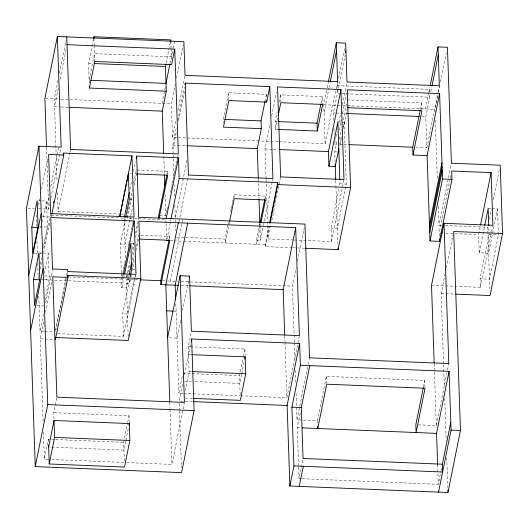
<?xml version="1.0" encoding="UTF-8"?>
<svg xmlns="http://www.w3.org/2000/svg" width="529" height="529" viewBox="0 0 529 529"><rect width="100%" height="100%" fill="white"/><g stroke="black" fill="none" stroke-linecap="round" stroke-linejoin="round"><path stroke-width="0.4" stroke-dasharray="2.65 1.98" d="M57.998 80.382L54.262 98.903L57.079 181.791M59.46 73.128L66.118 40.105M58.263 88.191L54.527 106.713L60.28 106.951M60.048 79.33L66.059 49.528M36.428 214.827L36.441 226.313M38.379 205.159L39.682 198.719M41.626 189.051L47.636 159.249M42.32 222.008L46.545 201.06L41.851 200.868M46.288 209.061L48.886 196.173M50.837 186.506L58.792 147.036M38.352 208.73L48.635 209.153L49.607 204.32M50.91 197.879L60.98 147.935M43.695 245.621L47.431 227.093L46.545 201.06M40.396 264.388L41.692 257.94M43.642 248.273L50.625 213.637M38.419 278.763L39.067 275.536M40.363 269.096L41.665 262.649M43.616 252.988L49.627 223.178M42.479 216.698L51.247 217.062L51.736 214.642M44.264 273.46L48.324 253.318L43.629 253.127M120.784 214.066L58.091 211.494L69.947 152.689M70.112 151.889L70.595 149.469M89.256 83.364L88.574 63.315L91.821 47.207M91.986 46.4L93.448 39.153M89.15 80.236L94.512 53.654L171.356 56.815M44.985 300.293L49.21 279.352L48.324 253.318M43.993 331.174L40.006 331.009L43.576 313.294M45.692 302.819L52.51 268.99M43.074 421.263L40.27 338.825L43.682 321.903M45.633 312.242L52.126 280.02M55.472 330.023L66.191 276.859M66.356 276.052L67.004 272.832M55.704 331.167L66.423 278.009M67.071 274.782L67.719 271.562M48.483 459.357L44.37 459.185L48.384 439.249L50.844 439.348M53.958 418.915L53.746 412.666L56.715 397.94M130.002 189.177L131.622 181.057M133.572 171.389L135.523 161.722M121.32 272.561L120.347 244.014L125.545 218.232M127.549 213.537L128.197 210.311M128.362 209.51L132.257 190.176M133.718 182.928L136.317 170.04L167.62 171.323L167.7 173.671M166.053 223.02L165.941 219.826L127.522 218.246L132.23 194.884M134.181 185.223L136.449 173.942M129.916 220.038L125.042 244.206L120.347 244.014M130.074 219.231L130.564 216.817M130.729 216.011L132.839 205.543M68.38 276.905L121.538 279.087L122.675 273.453M122.84 272.647L123.33 270.226M123.488 269.426L123.978 267.006M124.136 266.199L124.626 263.786M124.791 262.979L125.274 260.566M128.197 246.064L128.686 243.644M128.851 242.844L129.989 237.204M130.147 236.397L130.637 233.983M130.795 233.177L131.285 230.756M131.45 229.956L131.933 227.536M132.098 226.729L132.587 224.316M132.746 223.509L133.235 221.096M133.394 220.289L134.049 217.069M128.64 277.5L126.53 287.968L121.835 287.776L121.677 282.995L122.807 277.355M122.973 276.548L123.297 274.941M166.073 63.255L170.292 42.313M121.835 287.776L124.434 274.888M126.722 276.865L127.37 273.645M127.535 272.838L130.299 259.144M132.243 249.476L133.546 243.036M135.497 233.368L138.578 218.067M161.98 103.334L164.552 90.571M164.711 89.778L165.352 86.584M170.06 63.255L172.917 49.058M173.076 48.284L174.484 41.308M128.183 336.477L126.371 283.187L127.502 277.546M127.668 276.74L127.992 275.133M128.64 271.913L130.266 263.852M132.217 254.191L134.168 244.524M135.629 237.276L138.228 224.389M128.805 276.693L129.129 275.08M132.217 259.779L134.168 250.111M129.969 276.998L130.293 275.391M132.243 265.723L134.194 256.056M136.145 246.388L138.419 235.114L169.716 236.397L169.796 238.744M57.681 333.687L123.488 336.391L122.721 313.809L130.028 277.56M130.194 276.76L130.518 275.146M126.371 283.187L129.618 283.319L130.756 277.679M130.914 276.879L131.238 275.265M132.217 270.431L132.7 268.018M132.865 267.211L134.161 260.764M136.277 250.296L138.552 239.015M134.723 277.751L127.416 314.001L122.721 313.809M134.888 276.951L135.212 275.338M123.488 336.391L135.345 277.593M135.51 276.786L135.834 275.173M278.095 141.699L172.514 137.361L171.37 103.717L175.264 84.389M176.567 77.942L183.226 44.919M172.514 137.361L175.926 120.447M177.87 110.779L185.018 75.343M173.076 153.992L172.778 145.138L176.514 126.616M177.81 120.169L184.469 87.146M167.131 173.743L167.62 171.323M172.91 149.046L176.481 131.324M178.597 120.85L184.442 91.854M159.48 215.66L165.808 215.918L166.298 213.504M166.456 212.698L166.946 210.284M167.111 209.477L167.594 207.057M170.517 192.563L171.006 190.142M171.171 189.336L171.654 186.922M171.819 186.115L172.309 183.702M172.467 182.895L172.957 180.475M173.115 179.675L173.605 177.255M173.77 176.448L174.253 174.034M174.418 173.228L174.907 170.814M175.066 170.007L175.555 167.587M175.714 166.787L176.203 164.367M176.369 163.56L176.851 161.147M177.017 160.34L177.506 157.926M177.665 157.12L178.154 154.699M124.315 461.301L123.667 442.343L127.568 423.008M127.727 422.208L129.03 415.761L53.746 412.666M125.723 441.259L123.945 450.106L49.481 447.045M125.889 440.459L128.322 428.397M166.972 238.976L170.384 222.061M170.543 221.254L170.874 219.641M169.234 238.817L169.716 236.397M175.43 217.452L187.121 159.454M178.994 221.763L188.41 175.039M170.371 281.097L182.717 219.879M180.574 320.402L177.003 338.124L168.394 337.773M182.525 310.741L188.529 280.932M266.484 96.655L266.404 94.321L228.568 92.767L223.212 119.349L223.344 123.237M182.994 393.397L178.875 393.226L182.571 374.882M185.196 390.772L189.098 371.437L188.258 346.707L191.227 331.981M182.518 384.285L179.139 401.035L192.331 401.577M184.462 374.658L190.863 342.891M126.662 462.564L171.918 464.429L184.264 403.21M229.52 222.054L225.301 242.996L225.169 239.088L228.092 224.594M228.25 223.787L228.574 222.173M230.69 211.706L231.173 209.286M231.338 208.479L231.828 206.065M231.986 205.259L232.476 202.845M232.641 202.038L233.124 199.618M233.289 198.818L234.102 194.784L265.399 196.074L265.505 199.195M264.943 101.568L266.404 94.321M266.054 178.683L265.042 148.966L269.75 125.604M271.701 115.937L276.409 92.582M277.897 129.393L275.437 129.288L275.173 121.478L277.123 111.817M279.067 102.15L280.529 94.903L322.399 96.622L322.664 104.431M275.437 129.288L277.712 118.013M260.334 225.757L256.598 244.279L256.466 240.378L259.878 223.463M264.751 199.294L265.399 196.074M260.499 224.951L260.823 223.337M256.466 240.378L260.42 240.536L263.343 226.042M263.508 225.235L264.156 222.015M264.315 221.208L272.276 181.738M272.442 180.931L272.766 179.318M292.299 247.731L265.313 246.62L265.247 244.636L268.983 226.108M265.313 246.62L269.863 224.065M240.159 394.707L239.511 375.616L243.082 357.895M243.247 357.088L244.874 349.034L191.538 346.845M293.621 239.987L268.104 238.936L270.703 226.048M271.84 220.408L280.608 176.911M241.561 374.565L239.776 383.426L194.646 381.568M241.727 373.758L244.001 362.484M321.096 103.062L322.399 96.622M278.915 141.739L325.11 143.637L323.788 104.749L327.034 88.641M327.193 87.834L328.33 82.193M324.052 112.558L328.926 88.396M329.084 87.589L330.063 82.755M294.355 342.25L292.444 286.11L296.18 267.588M297.483 261.141L304.142 228.118M325.11 143.637L337.614 81.611M340.676 93.54L337.383 93.408L337.112 85.599L337.76 82.392M338.567 78.385L344.71 47.921M333.693 120.301L333.442 112.942L345.139 54.93M334.659 143.214L335.796 137.573M335.961 136.773L336.933 131.939M338.884 122.272L340.511 114.218M342.455 104.55L346.68 83.608M335.122 162.403L334.764 151.83L337.198 139.749M339.149 130.081L341.258 119.607M342.561 113.166L346.455 93.831M240.702 395.765L286.863 397.663L299.374 335.637M339.268 139.345L341.218 129.678M343.169 120.01L346.416 103.902M339.81 143.921L341.271 136.667M343.222 127L344.194 122.173L341.82 122.073M339.856 145.541L341.648 136.68M343.268 128.626L347.169 109.291M294.441 240.021L331.485 241.541L331.028 228.138L338.99 188.668M339.638 185.441L339.849 180.528M331.485 241.541L343.995 179.516M424.999 387.459L424.761 380.43L326.433 376.39L317.499 420.694L297 419.847L308.043 365.076M308.202 364.269L309.505 357.829M298.581 466.267L297.265 427.657L300.181 413.175M344.194 122.173L346.303 184.092L337.37 228.396L331.028 228.138M301.47 478.685L298.997 478.586L303.051 458.471M420.383 109.377L421.686 102.93L347.229 99.875M425.514 108.928L428.827 92.515M428.979 91.735L429.938 86.987M415.88 147.366L426.837 147.816L425.779 116.737L430.203 94.797M430.851 91.59L431.823 86.782M426.837 147.816L437.88 93.038M438.045 92.238L439.341 85.791M435.056 112.604L434.944 109.318L437.708 95.623M438.356 92.403L439.493 86.763M440.465 81.929L446.311 52.933M441.331 225.321L438.891 225.222L448.308 178.504M448.473 177.698L451.396 163.197M450.034 179.067L439.156 233.031L439.255 236.06M450.199 178.26L451.012 174.233M443.56 363.701L441.173 293.522L445.074 274.187M446.37 267.747L453.029 234.724M423.458 386.878L424.761 380.43M418.28 424.833L436.293 425.574L447.336 370.803M447.494 369.996L448.797 363.549M492.056 208.638L497.538 208.862L488.604 253.166L479.214 252.776L478.593 234.651L480.378 225.79M479.214 252.776L484.571 226.194M489.345 219.171L491.296 209.51M493.24 199.843L499.25 170.04M302.297 478.719L438.29 484.306L440.882 471.438M441.047 470.631L441.695 467.411M431.519 285.329L480.385 287.333L480.101 278.809L489.027 234.506L488.756 226.372M480.385 287.333L491.434 232.562M491.593 231.755L492.896 225.314M497.538 208.862L498.424 234.896L489.49 279.193L480.101 278.809M88.574 63.315L93.481 63.52M337.112 85.599L429.455 89.394L429.588 93.296M341.503 93.573L429.72 97.204L429.614 94.076M323.788 104.749L341.833 105.489M342.653 105.522L434.944 109.318M45.653 98.553L60.015 99.141M60.842 99.174L171.37 103.717M333.442 112.942L335.088 113.014M335.915 113.047L347.454 113.517M421.659 116.572L425.779 116.737M61.106 106.984L68.505 107.288M338.653 121.941L341.026 122.04M275.173 121.478L277.632 121.584M334.5 144.02L338.296 144.172M339.929 144.245L343.202 144.377M344.022 144.41L348.115 144.582M172.778 145.138L176.878 145.31M177.698 145.343L186.724 145.713M265.042 148.966L272.448 149.271M273.275 149.304L278.208 149.509M334.764 151.83L337.039 151.922M129.962 173.743L131.523 173.803M339.962 183.834L346.303 184.092M488.141 208.472L491.276 208.605M129.281 199.711L132.409 199.836M38.723 200.742L41.07 200.835M28.037 208.307L34.385 208.571M445.398 225.493L487.718 227.232L489.907 291.446M121.61 214.106L123.264 214.172M123.376 218.14L51.181 215.111L51.247 217.062M489.027 234.506L498.424 234.896M445.729 233.302L478.593 234.651M39.609 226.776L47.431 227.093M39.622 227.582L41.183 227.642M176.726 237.098L225.169 239.088M170.722 240.755L173.162 240.854M173.981 240.887L182.941 241.257M183.755 241.29L265.247 244.636M293.119 247.764L304.565 248.233M131.549 243.505L133.897 243.604M39.715 252.968L42.849 253.093M34.246 253.351L38.941 253.55M39.721 253.576L41.288 253.642M133.222 269.572L134.783 269.638M44.667 275.933L52.027 276.231M126.233 279.279L139.365 279.821M162.383 280.767L167.177 280.965M167.977 280.998L177.797 281.402M181.097 281.534L292.444 286.11M441.173 293.522L455.019 294.091M44.515 279.16L49.21 279.352M41.526 279.702L51.339 280.106M54.613 280.238L67.699 280.773M68.512 280.813L121.677 282.995M180.971 285.429L189.21 285.772M173.737 311.131L176.084 311.224M36.805 305.643L43.847 305.934M44.786 331.207L53.555 331.571M40.27 338.825L44.257 338.983M45.051 339.016L54.619 339.413M188.258 346.707L190.718 346.806M188.522 354.516L190.982 354.622M189.098 371.437L191.558 371.537M182.895 373.289L239.511 375.616M184.8 381.164L191.366 381.435M183.821 393.431L192.067 393.768M192.887 393.801L239.875 395.732M185.375 398.086L192.761 398.39M297.265 427.657L300.545 427.796M51.657 439.387L54.93 439.52M55.75 439.553L123.667 442.343M51.776 459.489L125.836 462.531M435.307 120.004L437.351 180.012M438.243 206.317L438.891 225.222M443.593 364.527L444.38 387.645M444.744 398.377L446.178 440.485M446.767 457.823L447.779 487.546M434.183 363.701L434.435 371.127M434.468 371.953L436.293 425.574M437.622 464.594L438.29 484.306M421.686 102.93L421.924 109.959M333.971 128.481L334.163 134.207M335.743 180.508L335.908 185.461M335.935 186.287L337.899 243.902M326.433 376.39L326.671 383.419M317.499 420.694L317.579 423.035M294.389 343.076L294.951 359.588M295.314 370.32L295.704 381.872M296.101 393.431L297 419.847M298.607 467.087L298.997 478.586M280.529 94.903L280.773 101.925M284.761 335.809L284.959 341.582M284.986 342.408L286.863 397.663M266.08 179.503L268.104 238.936M258.324 178.981L258.998 198.679M259.832 223.304L259.891 224.944M259.918 225.764L260.42 240.536M244.874 349.034L245.139 356.844M234.102 194.784L234.208 197.912M228.568 92.767L228.832 100.543M170.834 41.507L171.052 47.954M171.085 48.754L171.436 59.155M173.109 154.812L173.221 158.111M173.248 158.931L173.836 176.236M174.114 184.476L174.537 196.834M174.815 205.073L175.264 218.259M175.324 219.892L175.681 230.525M175.833 303.904L178.875 393.226M179.225 403.501L179.45 410.087M179.476 410.907L181.407 467.682M163.785 156.518L164.374 173.843M165.081 194.467L165.808 215.918M166.08 223.82L166.595 238.989M169.822 402.728L170.021 408.487M170.047 409.307L171.918 464.429M127.41 215.124L127.522 218.246M129.486 279.418L129.618 283.319M124.156 218.173L125.571 259.706M126.094 275.206L126.206 278.466M129.03 415.761L129.268 422.79M121.346 273.381L121.538 279.087M93.99 38.346L94.208 44.793M94.235 45.6L94.777 61.463M57.449 192.516L58.091 211.494M46.526 147.234L48.635 209.153M48.384 439.249L48.47 441.722M36.944 241.118L37.42 255.097M37.704 263.323L38.121 275.662M38.809 295.896L40.006 331.009M43.444 431.981L44.37 459.185"/><path stroke-width="0.79" d="M455.833 294.124L490.046 295.532L502.55 233.507L500.222 165.207L451.396 163.197L447.448 47.293L438.019 46.902L439.341 85.791L347.004 81.995L345.682 43.114L336.292 42.723L337.614 81.611L185.018 75.343L183.874 41.692L57.377 36.494L44.872 98.52L46.499 146.407M57.377 36.494L61.139 147.135L38.954 146.222L26.45 208.241L35.245 466.611L181.579 472.622L194.083 410.597L191.65 339.01L299.639 343.447L300.379 365.248L291.929 407.158L293.926 465.897L289.872 486.006L447.944 492.506L460.455 430.48L453.684 231.497L502.55 233.507M31.793 227.258L37.156 200.676L38.042 226.71L32.679 253.292L31.793 227.258L38.055 227.516M28.731 275.278L41.236 213.253M33.572 279.517L38.934 252.935L39.82 278.968L34.458 305.55L33.572 279.517L39.834 279.775M53.621 203.024L53.945 201.417M63.202 155.5L63.685 153.086L131.966 155.89L134.049 217.069L50.625 213.637L48.615 154.415L63.758 155.037L63.685 153.086M51.895 213.842L63.758 155.037M30.616 330.625L43.12 268.6M93.613 38.346L93.937 36.739L170.781 39.893L170.834 41.507M165.908 64.055L165.418 66.475L166.265 91.206L89.414 88.045L94.777 61.463L171.621 64.624L174.749 49.118L67.031 44.694M67.527 277.077L67.851 275.47L140.826 278.466L138.876 221.162L295.698 227.609L299.374 335.637L191.379 331.2L189.508 276.105L180.118 275.715L167.607 337.74M67.851 275.47L67.917 277.421L55.413 339.446L55.347 337.489L128.316 340.491L140.826 278.466M35.245 466.611L47.749 404.586L38.954 146.222M48.661 447.012L54.011 420.476L129.294 423.57L129.87 440.492L124.507 467.074L49.23 463.979L48.582 445.021M49.23 463.979L54.586 437.397L54.011 420.476M119.785 216.301L131.966 155.89M119.785 216.368L128.395 173.677L129.281 199.711L125.704 217.432M124.322 217.366L129.354 192.331M136.171 158.502L136.661 156.081L178.445 157.801L179.152 178.564L171.032 218.834M123.462 274.134L134.181 220.97L50.758 217.545L52.51 268.99L67.652 269.611L67.719 271.562L135.999 274.366L134.181 220.97M124.599 274.082L130.769 243.472L131.655 269.506L130.683 274.339M169.895 64.062L166 83.397L90.79 80.302M129.294 274.28L131.569 262.999M163.706 154.045L162.244 111.143L166.265 91.206M184.958 84.726L185.282 83.119L269.797 86.591L272.924 178.518L188.41 175.039L185.282 83.119M166.972 174.544L158.687 215.627L158.766 217.968M159.143 217.922L167.753 175.231L136.449 173.942M166.106 219.019L178.445 157.801M128.97 425.177L129.294 423.57M178.498 285.329L160.915 284.609L160.783 280.701L169.068 239.624M160.915 284.609L169.849 240.305L139.372 239.055M178.313 222.782L165.808 284.807L169.796 401.908M187.702 223.172L175.198 285.191L175.694 299.837M189.184 277.712L189.508 276.105M191.181 341.337L191.65 339.01M229.685 221.248L234.235 198.692L265.532 199.975L260.989 222.53M258.297 178.161L257.292 148.616L261.313 128.679L261.048 120.903L264.943 101.568M261.313 128.679L223.476 127.125L228.832 100.543L266.669 102.097L269.797 86.591M278.201 115.6L280.8 102.712L322.664 104.431L317.301 131.013L278.723 129.426M260.043 222.656L264.751 199.294M269.631 222.888L277.751 182.611L179.152 178.564M270.028 223.264L277.824 184.595L277.751 182.611M244.649 359.257L245.139 356.844L191.802 354.655M245.139 356.844L245.714 373.765L240.351 400.347L193.581 398.423M284.734 334.989L283.187 289.627L295.698 227.609M317.301 131.013L317.036 123.204L320.938 103.869M328.496 81.387L336.292 42.723M330.222 81.949L336.556 50.533M345.622 52.523L345.946 50.923M338.838 148.748L335.26 166.47L328.926 166.212L328.423 151.572L340.934 89.546L277.546 86.941L280.608 176.911L343.995 179.516L340.934 89.546M328.926 166.212L337.859 121.908L339.823 179.701M289.872 486.006L287.135 405.472L299.639 343.447M338.884 150.375L338.56 151.988L338.507 150.421M450.794 422.287L442.343 464.197L303.051 458.471L301.318 407.548L309.769 365.638M305.385 248.266L338.091 249.609L350.595 187.59L347.269 89.804L439.612 93.6L442.515 178.954L430.011 240.973L439.44 241.363L451.945 179.338L451.66 171.012L491.104 172.633L492.896 225.314L444.023 223.304L431.519 285.329L434.157 362.874M299.262 486.396L303.315 466.28M439.612 93.6L427.101 155.625L413.017 155.043L412.752 147.234L420.224 110.184M413.017 155.043L421.95 110.74L347.493 107.685M430.262 85.381L438.019 46.902M431.981 85.976L438.29 54.712M429.462 224.838L441.966 162.813M429.594 228.74L442.099 166.714M429.727 232.648L442.231 170.622M423.299 387.678L415.827 424.734L416.092 432.543L425.025 388.24L326.697 384.199L317.764 428.503L317.684 426.162M437.622 464.594L436.557 433.383L449.061 371.358L300.379 365.248M480.544 224.99L491.104 172.633M484.736 225.394L488.141 208.472L488.723 225.559M438.554 492.115L451.058 430.097L449.061 371.358M94.301 63.553L165.418 66.475M347.454 113.517L419.186 116.466M69.325 107.321L162.244 111.143M224.858 119.415L261.048 120.903M278.452 121.617L317.036 123.204M348.928 144.615L412.752 147.234M186.724 145.713L257.292 148.616M279.854 149.575L328.423 151.572M442.515 178.954L451.945 179.338M277.824 184.595L350.595 187.59M440.796 233.097L442.442 233.17M166.648 240.583L169.095 240.688M140.192 279.854L160.783 280.701M67.917 277.421L52.774 276.799L56.874 397.16L184.429 402.404L180.118 275.715M190.037 285.805L283.187 289.627M166.695 310.84L172.957 311.098M192.377 371.576L245.714 373.765M193.158 401.61L287.135 405.472M291.929 407.158L301.318 407.548M47.749 404.586L194.083 410.597M451.058 430.097L460.455 430.48M302.185 427.862L436.557 433.383M54.586 437.397L129.87 440.492M293.926 465.897L442.608 472.007L442.343 464.197M444.023 223.304L448.797 363.549L309.505 357.829L304.955 224.091L138.743 217.26L136.661 156.081M439.361 239.088L439.44 241.363M447.865 490.026L447.944 492.506M427.101 155.625L430.011 240.973M335.181 164.03L335.71 179.681M338.038 247.982L338.091 249.609M266.616 100.543L266.669 102.097M259.025 199.499L259.805 222.484M174.749 49.118L178.313 153.899L70.595 149.469L66.766 36.885M164.407 174.669L164.77 185.395M93.937 36.739L93.99 38.346M89.361 86.485L89.414 88.045"/></g></svg>
